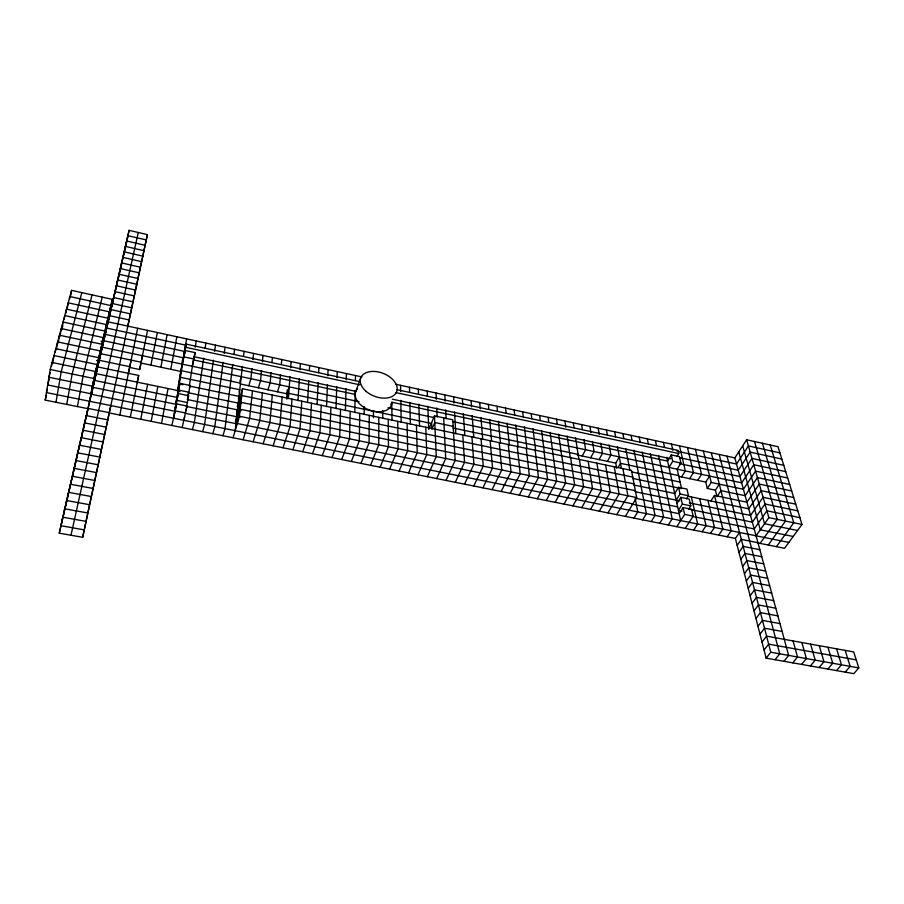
<?xml version="1.0" encoding="UTF-8"?>
<svg xmlns="http://www.w3.org/2000/svg" width="904" height="904" viewBox="0 0 904 904"><rect width="100%" height="100%" fill="white"/><g stroke="black" fill="none" stroke-linecap="round" stroke-linejoin="round"><path stroke-width="1.36" d="M378.776 417.354L378.776 444.779L370.561 465.323M373.454 417.772L373.476 411.23M369.273 415.354L369.058 442.791L360.967 463.402M364.142 414.507L364.233 406.676M359.736 413.354L359.317 440.802L351.351 461.469M354.786 412.54L355.216 390.596M355.408 380.516L355.509 375.544M350.164 411.343L349.532 438.79L341.689 459.537M345.407 410.574L345.995 388.618M346.232 379.793L346.401 373.567M340.559 409.32L339.712 436.79L331.994 457.593M335.994 408.597L336.74 386.641M337.045 377.804L337.26 371.578M330.909 407.297L329.858 434.767L322.265 455.639M326.536 406.619L327.463 384.652M327.824 375.815L328.084 369.589M321.236 405.263L319.959 432.745L312.501 453.684M317.055 404.619L318.14 382.652M318.637 372.572L318.886 367.589M311.518 403.229L310.027 430.711L302.704 451.717M307.529 402.619L308.795 380.652M309.371 370.572L309.654 365.589M301.767 401.184L300.06 428.666L292.862 449.751M297.981 400.619L299.405 378.64M299.981 369.804L300.388 363.577M291.981 399.127L290.06 426.62L282.986 447.774M288.387 398.607L289.992 376.629M290.636 367.792L291.088 361.555M286.704 397.703L287.28 389.94M282.15 397.059L280.014 424.564L273.076 445.785M280.534 374.595L279.709 384.844L277.494 391.805M281.347 364.515L281.754 359.532M272.296 394.991L269.923 422.496L263.12 443.785M271.053 372.572L270.149 382.81L267.968 389.793M271.946 362.481L272.387 357.498M262.397 392.912L259.81 420.428L253.143 441.785M261.527 370.527L260.544 380.776L258.408 387.782M262.386 361.69L262.985 355.464M252.465 390.822L249.651 418.349L243.119 439.773M251.979 368.482L250.905 378.731L248.815 385.759M252.905 359.645L253.549 353.419M240.362 395.941L237.3 423.501L632.868 503.901M233.051 437.762L239.447 416.258L242.487 388.731L631.478 470.408L636.676 497.573L625.376 516.387M235.164 430.666L242.385 366.436M243.526 356.346L244.091 351.362M232.769 364.368L225.017 428.62L222.949 435.739M233.989 354.278L234.588 349.294M223.107 362.301L214.836 426.564L212.813 433.705M224.248 353.464L225.051 347.226M213.423 360.221L204.609 424.496L202.632 431.66M214.632 351.385L215.48 345.147M203.694 358.142L194.349 422.428L192.416 429.615M205.163 348.051L205.886 343.068M184.043 420.349L184.585 416.834M187.659 396.811L188.077 394.099M195.287 347.204L196.247 340.977M182.167 427.558L187.015 406.054L176.687 403.941L174.235 413.648M186.608 406.212L188.608 395.681L178.359 393.568L176.529 400.856M187.557 398.314L190.168 385.477L180.009 383.364L178.178 390.641L95.926 373.612M192.349 366.301L195.196 352.65L185.32 350.526L182.314 362.56M179.964 391.658L177.455 391.138L181.094 368.821M182.133 362.402L182.552 359.848M173.704 418.258L186.574 338.876M171.873 425.501L176.687 403.941M175.41 407.76L178.359 393.568M175.862 402.246L180.009 383.364M142.561 355.735L140.945 363.024L180.676 371.397L185.32 350.526M184.032 354.583L186.348 344.175L359.882 381.669M107.745 419.863L86.208 415.569L84.761 423.027L88.084 408.698L45.2 400.11L50.217 369.499L71.585 290.365L112.322 299.371L106.491 329.146L107.926 322.965M51.471 366.369L52.116 362.481L95.553 371.499L89.948 400.427L90.513 398.189M52.703 363.306L53.98 355.554L97.169 364.572L91.315 394.709L92.649 388.969M55.189 352.571L55.833 348.695L98.762 357.713L92.909 387.827L94.491 381.013M56.376 349.656L57.664 341.927L100.333 350.944L94.728 379.782M58.184 342.944L59.472 335.226L101.892 344.243L96.05 374.279M59.98 336.311L61.257 328.593L103.429 337.621L97.587 367.623M64.139 319.417L64.783 315.575L106.457 324.592L100.626 354.526M65.868 312.999L66.512 309.168L107.949 318.185L102.118 348.074M67.145 309.213L68.218 302.829L109.418 311.846L103.587 341.701L101.078 341.158M69.484 299.111L69.913 296.557L110.876 305.575L105.056 335.384M70.727 295.461L71.585 290.365M55.98 402.269L61.212 371.759L81.823 292.625M168.031 388.539L161.533 423.422M176.868 336.774L170.788 369.307M66.726 404.427L72.162 374.019L92.027 294.885M157.85 386.437L151.16 421.343M167.127 334.649L160.878 367.227M77.416 406.563L83.066 376.267L102.197 297.133M147.623 384.313L140.753 419.264M157.352 332.536L150.923 365.126M147.386 234.633L82.671 537.304L59.268 533.168L129.125 230.35L147.386 234.633L145.894 241.752M65.088 507.98L66.523 500.5L89.598 504.714L88.05 512.15M66.986 499.799L68.421 492.307L91.349 496.533L89.801 503.969M68.862 491.708L70.297 484.216L93.078 488.454L91.53 495.889M70.715 483.708L72.15 476.227L94.784 480.476L93.236 487.9M72.546 475.809L73.981 468.328L96.468 472.577L94.92 480.001M74.354 468.001L75.789 460.52L98.14 464.78L96.592 472.204M76.139 460.283L77.575 452.814L99.79 457.074L98.242 464.498M77.902 452.655L79.337 445.186L101.417 449.457M79.642 445.118L81.089 437.66L103.033 441.932L99.869 456.882M81.371 437.672L82.818 430.214L104.615 434.485M86.434 415.817L87.869 408.382L109.294 412.676M88.321 407.467L93.926 378.505L112.322 299.371M109.339 316.852L110.774 309.541L130.436 313.846M110.74 310.806L112.175 303.495L131.724 307.812M112.13 304.817L113.565 297.518L133.001 301.834M113.497 298.885L114.932 291.608L134.267 295.913M114.853 293.02L116.288 285.754L135.521 290.06M116.198 287.223L117.633 279.957L136.764 284.263L127.611 327.237M117.531 281.472L118.955 274.217L137.996 278.522M118.853 275.788L120.277 268.544L139.205 272.85M120.153 270.149L121.577 262.917L140.414 267.222M121.441 264.578L122.865 257.357L141.6 261.651M129.577 367.419L139.657 369.533L140.945 363.024M97.485 366.888L138.685 375.465L130.3 417.162M139.657 369.533L147.533 330.401M123.984 253.595L125.407 246.397L143.951 250.69M125.238 248.182L126.662 240.995L145.103 245.289M126.481 242.814L127.893 235.65L146.245 239.933L136.481 285.732M129.125 230.35L122.718 259.052L124.142 251.843L142.775 256.148M70.987 535.236L138.267 232.497M137.69 328.265L119.803 415.06M82.671 537.304L84.219 529.868L60.692 525.676M84.479 528.817L86.027 521.382L62.658 517.178L61.235 524.67L62.896 517.472M86.275 520.433L87.824 512.997L64.602 508.782L63.178 516.274L82.795 431.536M103.079 441.898L110.808 405.568M128.232 374.007L131.159 360.108M137.058 382.776L138.685 375.465M109.384 314.4L90.976 393.76L47.686 384.957L49.257 379.104M59.268 533.168L60.952 525.879M84.479 424.236L83.078 430.304L84.513 422.846L106.197 427.14M94.796 379.669L106.209 330.389M122.469 260.16L108.209 321.745L109.361 315.643L129.125 319.948M110.842 306.919L92.445 386.166L48.94 377.262L50.206 372.584M184.97 347.498L185.569 345.113L106.491 328.039M183.941 353.803L186.348 344.175M179.613 377.906L181.41 370.708L240.509 383.172M178.54 384.482L180.348 377.284L239.763 389.737L239.074 392.099M177.455 391.138L179.274 383.929L183.037 384.708M175.048 407.907L175.964 404.303L92.762 387.285M193.953 357.464L195.196 352.65M189.535 387.895L190.168 385.477M187.659 399.308L188.608 395.681M185.749 410.902L187.015 406.054M45.2 400.11L46.454 395.41M47.381 389.059L46.432 392.573L788.83 542.411M62.794 325.858L61.743 329.757L63.031 322.05L104.954 331.067L99.112 361.035L96.558 360.504M239.865 381.375L241.232 376.674M238.328 398.732L239.018 396.381L189.32 386.019L193.343 359.871L355.136 394.404M237.221 406.63L242.487 388.731M236.464 413.411L241.741 395.5L632.755 477.097M235.334 421.445L240.984 402.348L634.043 483.855M289.246 386.867L286.986 393.805L240.566 384.019M286.884 399.15L288.772 393.353L431.05 423.366M355.498 392.155L360.583 378.403M390.923 404.461L391.805 402.223L667.57 461.085L671.31 454.938L679.48 456.689L680.938 463.04L677.164 469.176L681.559 488.601L632.563 478.397M380.109 467.232L388.449 446.757L388.245 419.343M389.624 469.142L398.088 448.734L397.681 421.32M399.105 471.041L407.681 450.7L407.082 423.298M408.551 472.939L417.252 452.655L416.45 425.264M428.711 429.366L434.496 415.908L452.802 419.795L455.164 460.418L446 480.442M417.964 474.826L426.778 454.61L425.784 427.219M427.343 476.702L436.282 456.554L434.496 415.908M436.688 478.578L445.74 458.486L443.672 417.863M455.277 482.295L464.554 462.339L462.769 434.982M464.52 484.148L473.911 464.26L471.944 436.914M473.73 486.002L483.233 466.159L481.075 438.824M482.905 487.832L492.533 468.069L490.171 440.745M492.058 489.674L501.788 469.956L499.245 442.644M501.166 491.493L511.009 471.843L508.274 444.542M510.24 493.313L520.195 473.73L517.28 446.429M519.291 495.132L529.348 475.606L526.252 448.316M528.298 496.94L538.468 477.47L535.191 450.192M537.281 498.737L547.553 479.323L544.095 452.068M546.231 500.533L556.615 481.188L550.118 432.327M555.158 502.319L565.633 483.03L561.813 455.785M582.199 456.023L585.622 449.751L584.007 439.593M564.039 504.093L574.628 484.872L570.627 457.639M590.628 457.808L594.086 451.548L592.402 441.389M572.899 505.867L583.588 486.702L579.419 459.481M599.036 459.582L602.516 453.333L600.776 443.175M607.409 461.345L610.923 455.119L609.115 444.971M581.713 507.641L592.515 488.533L588.165 461.322M616.686 468.249L615.76 463.097L619.296 456.893M590.515 509.404L601.409 490.352L596.889 463.153M618.11 467.47L620.483 463.323L678.61 475.583M599.273 511.155L610.268 492.171L605.578 464.972M608.008 512.907L619.104 493.968L614.245 466.792M616.709 514.647L627.907 495.776L622.867 468.6M634.009 518.116L637.772 511.924L635.173 498.206M668.971 467.436L672.734 461.289L671.31 454.938M676.881 456.599L678.757 453.537L678.034 450.407L397.071 389.703M642.62 519.845L646.416 513.664L633.975 450.294M651.208 521.563L655.027 515.404L642.213 452.056M681.537 476.962L685.311 470.905L679.503 445.864M686.509 498.816L688.464 495.742L686.938 489.075L678.565 487.324L674.712 493.482L633.828 485.019M659.75 523.28L663.615 517.133L650.417 453.808M689.639 478.679L693.447 472.634L687.481 447.593M676.181 500.161L680.068 494.002L678.565 487.324M676.926 503.517L680.814 497.358L689.244 499.098L690.803 505.867L688.825 508.941M668.271 524.987L672.169 518.862L658.598 455.559M680.814 497.358L682.339 504.138L678.418 510.297L682.034 511.031M697.707 480.374L701.549 474.351L695.447 449.322M685.221 528.388L693.165 516.161L691.583 509.28L683.108 507.551L679.175 513.709L631.534 504.025M676.768 526.693L684.644 514.421L683.108 507.551M789.667 484.465L757.439 477.572L745.156 495.708L720.951 490.635L717.008 496.635L715.38 490.171L707.323 488.476L705.753 482.069L709.617 476.058M707.323 488.476L711.222 482.465L703.38 451.051M783.937 661.287L788.65 655.411L734.85 457.876L746.659 439.773L778.039 446.723L801.995 524.467L784.525 548.287L757.349 542.841M715.38 490.171L719.301 484.171M710.521 501.483L714.465 495.46L746.93 502.228L759.303 484.081L791.667 490.962M693.662 530.072L697.639 524.004L691.357 496.929M702.058 531.755L706.08 525.71L699.639 498.646M710.431 533.439L714.476 527.405L707.889 500.353M718.782 535.111L722.861 529.1L714.465 495.46M727.098 536.773L731.2 530.784L711.279 452.768M762.015 642.066L766.581 636.134L853.749 651.942L858.8 667.909L853.828 673.649L766.14 658.146L735.381 538.434L739.517 532.456M737.167 545.361L741.325 539.383L757.959 542.716M738.963 552.355L743.156 546.378L759.857 549.7M756.072 535.801L768.875 517.642L746.659 439.773M740.771 559.418L744.998 553.44L761.778 556.751M742.602 566.548L746.862 560.57L763.722 563.881M760.083 543.383L777.203 519.359L754.535 441.514M744.455 573.746L748.738 567.78L765.677 571.079M768.253 545.033L785.497 521.066L762.4 443.254M746.331 581.035L750.636 575.057L767.665 578.357M776.4 546.66L793.757 522.772L770.231 444.994M748.218 588.391L752.557 582.413L769.666 585.702M750.128 595.815L754.501 589.849L771.688 593.126M752.06 603.318L756.467 597.363L773.734 600.629M754.004 610.912L758.445 604.957L775.79 608.211M755.981 618.573L760.445 612.618L777.881 615.873M757.97 626.325L762.467 620.37L779.994 623.613M759.981 634.156L764.513 628.212L782.118 631.433M764.061 650.066L768.671 644.134L856.257 659.886M766.14 658.146L770.784 652.225L719.166 454.475M775.056 659.717L779.734 653.818L727.019 456.181M792.785 662.858L797.531 656.993L793.068 640.936M801.611 664.417L806.379 658.564L801.837 642.518M810.391 665.965L815.205 660.135L810.56 644.111M819.137 667.514L823.985 661.705L819.261 645.682M827.861 669.062L832.731 663.265L827.928 647.253M836.55 670.598L841.454 664.813L836.573 648.823M845.206 672.124L850.144 666.361L845.172 650.383M770.784 652.225L858.8 667.909M109.271 412.947L735.381 538.434M175.557 410.947L185.941 413.06M684.644 514.421L693.165 516.161M793.181 536.479L760.298 529.8L738.749 451.898M91.146 394.234L174.845 411.241M186.405 413.591L235.955 423.66L240.215 409.263L635.354 490.68M692.441 516.399L754.207 528.953L766.92 510.794L799.882 517.642M239.447 416.258L636.676 497.573M797.565 530.501L764.569 523.755L742.681 445.864M238.08 416.495L240.6 417.015M186.19 406.393L236.735 416.721M636.393 498.454L677.672 506.895M688.475 509.11L752.354 522.173L764.987 504.014L797.803 510.873M50.217 369.499L93.926 378.505M768.875 517.642L801.995 524.467M238.848 409.568L241.357 410.088M94.355 380.403L177.082 397.432M187.241 399.523L237.503 409.874M635.105 491.708L679.774 500.895M689.323 502.861L750.535 515.461L763.078 497.313L795.735 504.172M177.252 400.461L187.546 402.574M682.339 504.138L690.803 505.867M178.913 390.144L189.128 392.257M680.068 494.002L688.464 495.742M188.292 392.743L238.26 403.094M687.797 496.194L748.715 508.816L761.179 490.657L793.689 497.539M99.033 360.233L129.803 366.685M631.308 471.843L680.079 482.069M453.186 426.394L434.79 422.507L431.863 429.264L431.592 422.665M100.547 353.656L141.284 362.244M452.949 427.987L578.108 454.384M711.222 482.465L743.393 489.256L755.597 471.12L787.678 478.024M577.362 455.006L615.76 463.097M678.825 476.397L705.753 482.069M184.28 356.956L194.213 359.069M672.734 461.289L680.938 463.04M103.553 340.706L183.512 357.769M679.785 463.684L739.924 476.521L751.97 458.396L783.768 465.323M102.062 347.147L358.99 401.658M387.94 407.806L434.643 417.716M452.576 421.524L741.653 482.86L753.778 464.724L785.712 471.639M185.828 347.339L359.803 384.821M395.703 392.562L678.757 453.537M105.033 334.344L184.54 351.407M679.684 457.684L738.218 470.249L750.184 452.124L781.836 459.062M193.682 356.651L356.425 391.477M392.279 399.161L670.87 458.78M107.938 321.801L361.984 376.945M395.455 384.211L734.85 457.876M676.915 451.164L736.523 464.034L748.41 445.921L779.926 452.859M671.491 444.124L672.892 450.294M663.457 442.384L664.542 447.322M666.745 457.311L680.689 520.58M655.389 440.632L656.451 445.57M647.298 438.881L648.337 443.819M639.184 437.118L640.19 442.056M631.048 435.344L632.02 440.293M622.879 433.57L623.816 438.519M625.715 448.52L629.862 470.295M614.675 431.796L615.59 436.745M617.432 446.745L621.443 468.521M606.46 430.01L607.341 434.96M598.199 428.225L599.262 434.406M589.928 426.428L590.945 432.609M581.622 424.62L582.413 429.569M573.283 422.812L574.04 427.761M575.577 437.785L578.91 459.594M564.921 420.993L565.836 427.185M567.113 435.977L570.311 457.786M556.536 419.173L557.226 424.134M558.627 434.157L561.689 455.978M548.118 417.343L548.784 422.304M539.665 415.512L540.298 420.473M541.575 430.507L544.355 452.339M531.202 413.67L531.789 418.631M532.998 428.666L535.631 450.508M522.693 411.828L523.258 416.789M524.399 426.824L526.896 448.678M514.161 409.975L514.692 414.936M515.766 424.982L518.116 446.836M505.596 408.122L506.104 413.083M507.11 423.117L509.314 444.983M497.008 406.258L497.482 411.218M498.42 421.264L500.477 443.129M488.386 404.382L488.827 409.354M489.697 419.388L491.606 441.265M479.741 402.506L480.239 408.721M480.951 417.524L482.713 439.4M471.063 400.63L471.526 406.834M472.171 415.637L473.786 437.525M462.362 398.732L462.769 404.947M463.356 413.749L464.825 435.649M453.616 396.833L453.989 403.048M454.52 411.862L455.831 433.762M444.858 394.935L445.186 401.15M445.649 409.964L446.124 418.88M436.056 393.025L436.338 399.24M436.745 408.054L437.152 416.981M427.23 391.116L427.422 396.088M427.818 406.145L428.666 428.055M418.371 389.183L418.529 394.155M418.846 404.224L419.546 426.134M409.489 387.262L409.602 392.234M409.851 402.291L410.393 424.213M400.562 385.319L400.675 391.545M400.822 400.359L401.206 422.292M391.997 420.349L391.805 402.223A19.063 12.283 21 0 1 369.081 409.919A19.063 12.283 21 0 1 357.306 389.002M382.72 410.585L382.742 418.416M365.566 390.89A19.233 12.238 21.1 0 0 396.54 392.008A19.233 12.238 21.1 0 0 374.053 371.442A19.233 12.238 21.1 0 0 365.566 390.89"/></g></svg>
